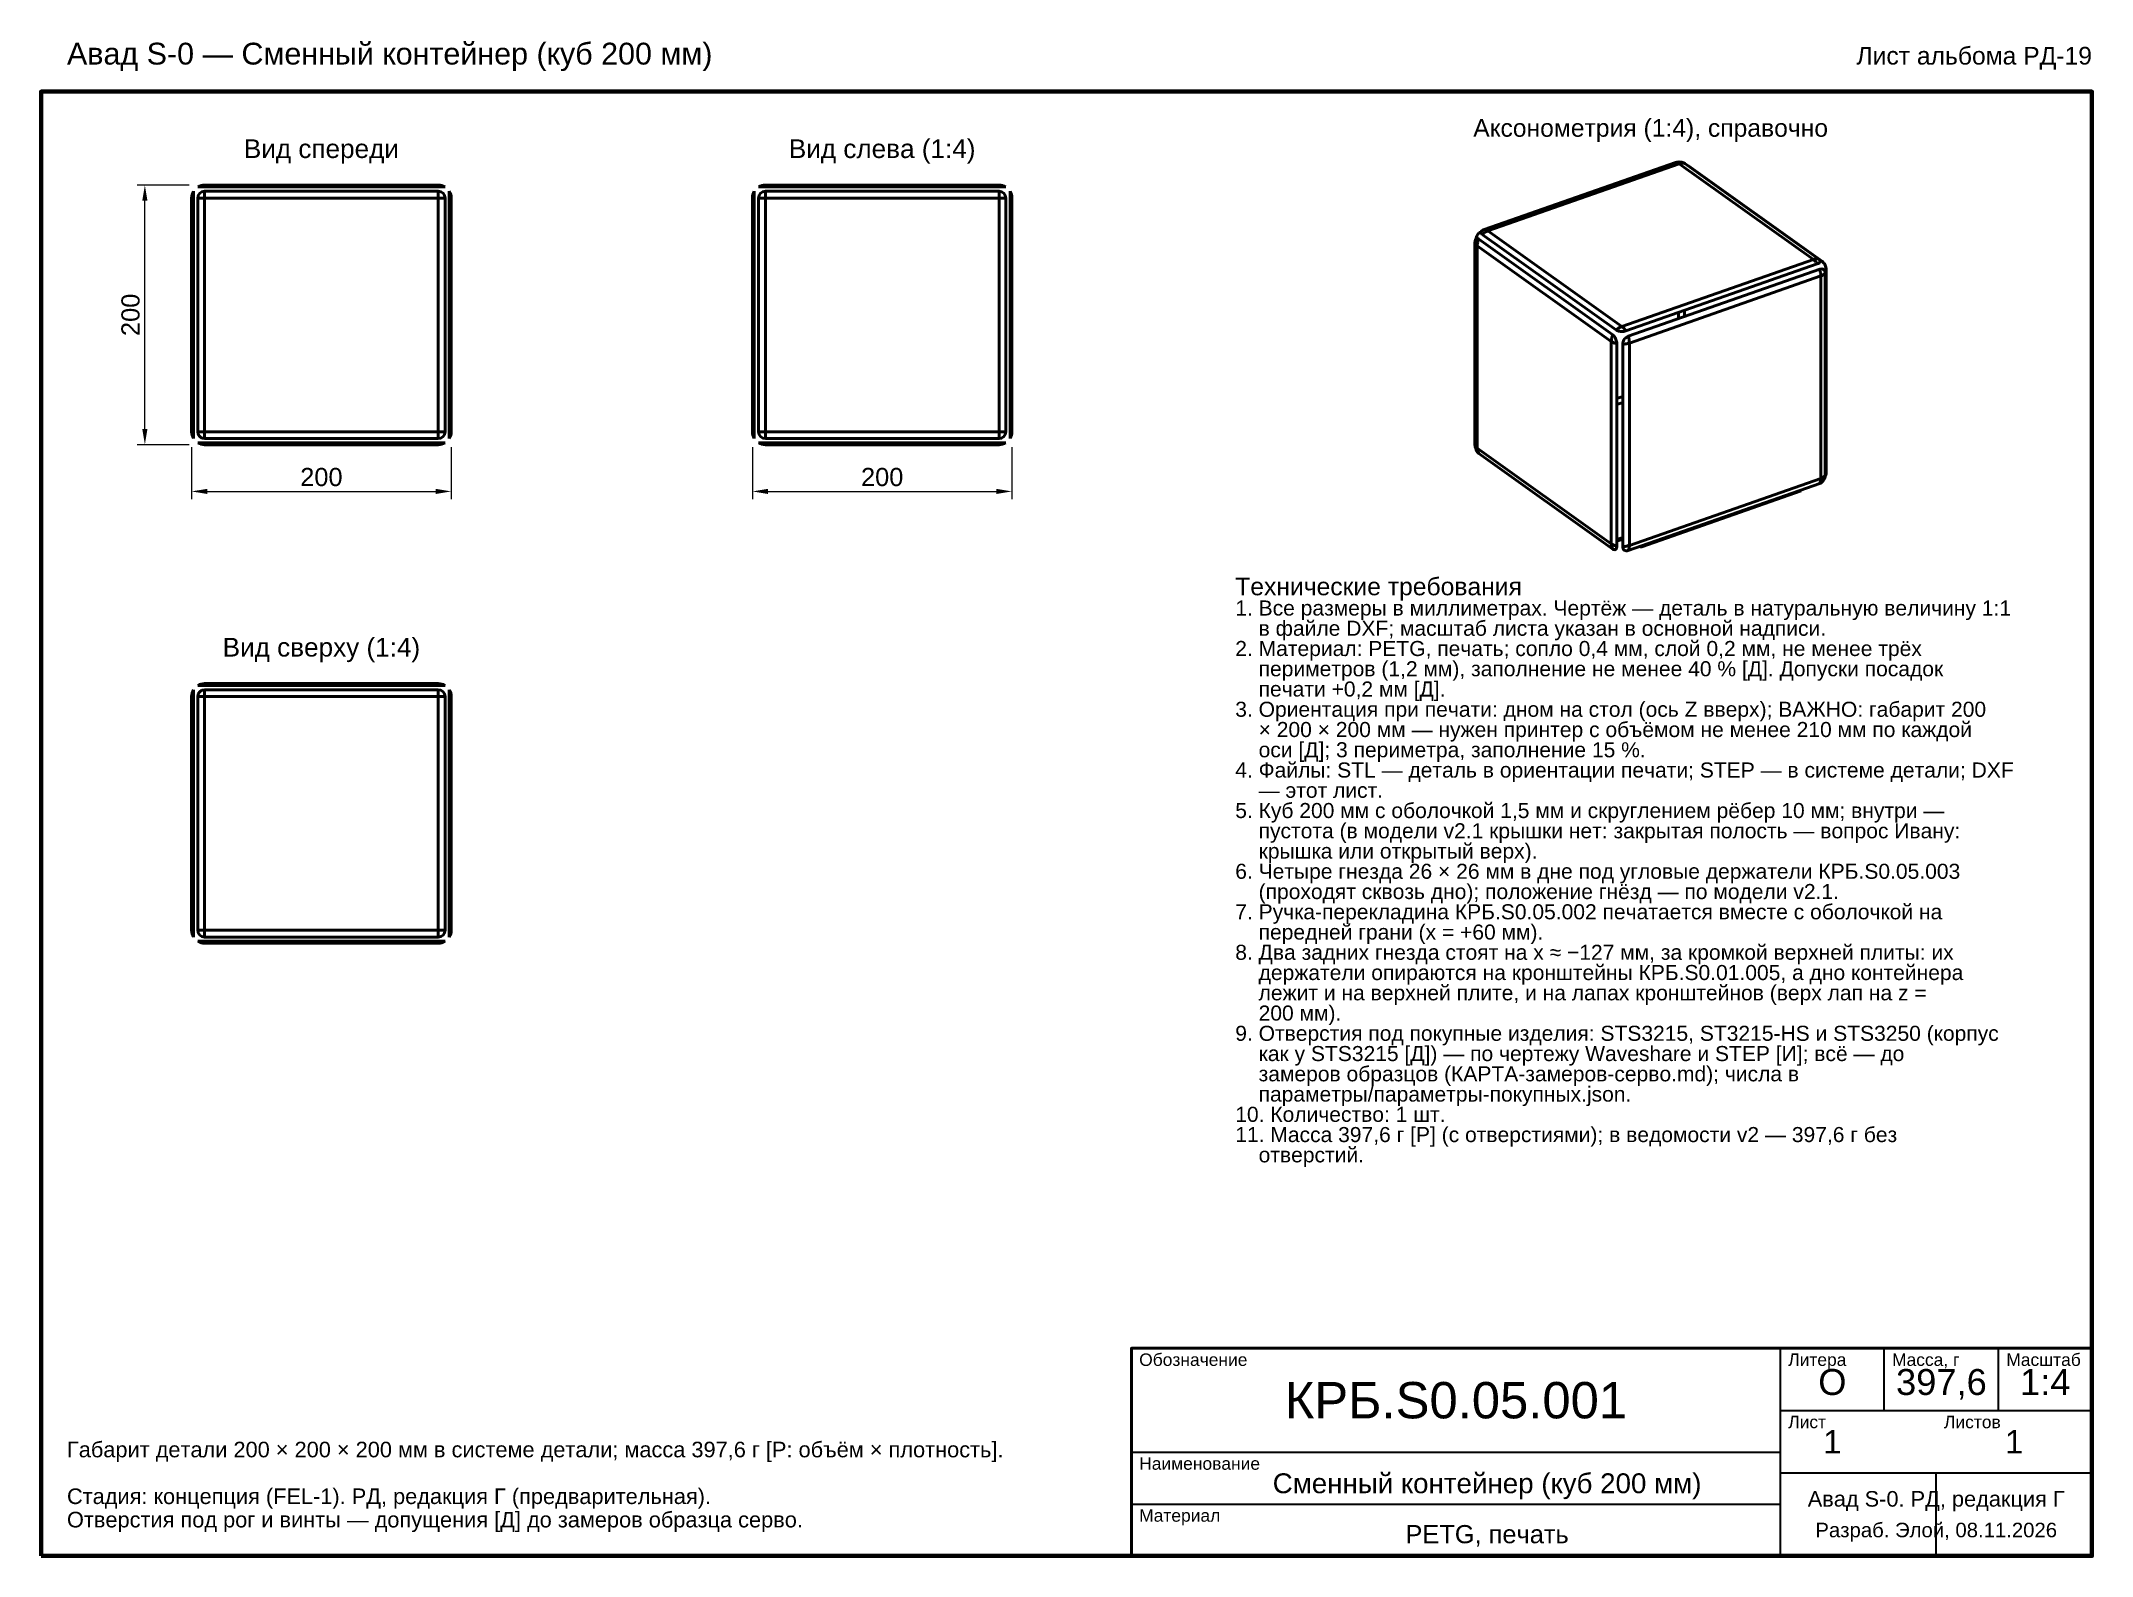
# Model space of a CAD drawing. Header units: millimetres. Extents: x 80 to 1660, y 20 to 1187.
import ezdxf
from ezdxf.enums import TextEntityAlignment as Align

# ---------------------------------------------------------------- set-up
doc = ezdxf.new("R2010")
doc.units = ezdxf.units.MM
doc.header["$LTSCALE"] = 4
for name, color, linetype, lineweight in [('КОНТУР', 7, 'Continuous', 50), ('РАЗМЕРЫ', 5, 'Continuous', 18), ('РАМКА', 7, 'Continuous', 70), ('ТАБЛИЦА', 7, 'Continuous', 35), ('ТЕКСТ', 7, 'Continuous', 25)]:
    doc.layers.add(name, color=color, linetype=linetype, lineweight=lineweight)
doc.styles.add('GOST', font='arial.ttf')
doc.dimstyles.new('GOST', dxfattribs={"dimtxt": 14, "dimasz": 12, "dimexe": 6, "dimexo": 2, "dimgap": 4, "dimtad": 1, "dimdec": 1, "dimtxsty": 'GOST', "dimcen": 2.5, "dimclrd": 5, "dimclre": 5, "dimclrt": 5, "dimazin": 3, "dimtfac": 1, "dimtmove": 0, "dimatfit": 3, "dimlwd": 18, "dimlwe": 18})

msp = doc.modelspace()

# ---------------------------------------------------------------- linework, layer by layer
at = {"layer": 'КОНТУР'}
for p, q in [((1191.63, 1041.65), (1339.08, 1093.27)), ((1194.65, 1040.79), (1342.1, 1092.42)), ((1342.1, 1092.42), (1445.35, 1018.69)), ((1346.42, 1092.63), (1449.66, 1018.9)), ((1349.06, 1090.76), (1452.31, 1017.03)), ((206, 1076), (386, 1076)), ((206, 1074.5), (386, 1074.5)), ((818, 1076), (638, 1076)), ((818, 1074.5), (638, 1074.5)), ((196, 886), (196, 1066)), ((197.5, 886), (197.5, 1066)), ((200.73, 886), (200.73, 1066)), ((206, 1071.27), (386, 1071.27)), ((206, 886), (206, 1066)), ((206, 1066), (386, 1066)), ((386, 886), (386, 1066)), ((391.27, 886), (391.27, 1066)), ((394.5, 886), (394.5, 1066)), ((396, 886), (396, 1066)), ((628, 886), (628, 1066)), ((629.5, 886), (629.5, 1066)), ((632.73, 886), (632.73, 1066)), ((818, 1071.27), (638, 1071.27)), ((818, 1066), (638, 1066)), ((638, 886), (638, 1066)), ((818, 886), (818, 1066)), ((823.27, 886), (823.27, 1066)), ((826.5, 886), (826.5, 1066)), ((828, 886), (828, 1066)), ((1184.67, 875.97), (1184.67, 1031.85)), ((1186.46, 873.38), (1186.46, 1029.27)), ((1186.46, 1029.27), (1289.71, 955.54)), ((1187.69, 1034.26), (1290.94, 960.53)), ((1190.34, 1037.98), (1293.58, 964.26)), ((1194.65, 1040.79), (1297.9, 967.07)), ((1297.9, 967.07), (1445.35, 1018.69)), ((1300.92, 963.61), (1448.37, 1015.24)), ((1302.77, 959.49), (1450.22, 1011.11)), ((1303.63, 954.31), (1451.08, 1005.94)), ((1451.08, 850.05), (1451.08, 1005.94)), ((1454.54, 852.18), (1454.54, 1008.06)), ((1455.33, 854.43), (1455.33, 1010.31)), ((1341.54, 973.06), (1341.54, 977.84)), ((1346.04, 974.64), (1346.04, 979.41)), ((1289.71, 799.66), (1289.71, 955.54)), ((1293.96, 797.93), (1293.96, 953.81)), ((1298.46, 797.53), (1298.46, 953.42)), ((1303.63, 798.43), (1303.63, 954.31)), ((1293.96, 911.64), (1298.46, 913.22)), ((1293.96, 906.87), (1298.46, 908.45)), ((206, 886), (386, 886)), ((818, 886), (638, 886)), ((221, 877.5), (200.73, 877.5)), ((206, 880.73), (386, 880.73)), ((221, 876), (206, 876)), ((221, 877.5), (371, 877.5)), ((221, 876), (371, 876)), ((391.27, 877.5), (371, 877.5)), ((386, 876), (371, 876)), ((653, 877.5), (632.73, 877.5)), ((818, 880.73), (638, 880.73)), ((653, 876), (638, 876)), ((803, 877.5), (653, 877.5)), ((803, 876), (653, 876)), ((823.27, 877.5), (803, 877.5)), ((818, 876), (803, 876)), ((1186.46, 873.38), (1289.71, 799.66)), ((1187.69, 869.25), (1290.94, 795.53)), ((1302.77, 794.48), (1450.22, 846.1)), ((1303.63, 798.43), (1451.08, 850.05)), ((1313.21, 797.31), (1436.08, 840.33)), ((1436.08, 840.33), (1435.3, 840.88)), ((1293.96, 802.94), (1298.46, 804.52)), ((1293.96, 801.64), (1298.46, 803.22)), ((1313.21, 797.31), (1312.43, 797.86)), ((196, 502), (196, 682)), ((197.5, 502), (197.5, 682)), ((200.73, 502), (200.73, 682)), ((206, 692), (386, 692)), ((206, 690.5), (386, 690.5)), ((206, 687.27), (386, 687.27)), ((206, 502), (206, 682)), ((206, 682), (386, 682)), ((386, 502), (386, 682)), ((391.27, 502), (391.27, 682)), ((394.5, 502), (394.5, 682)), ((396, 502), (396, 682)), ((206, 502), (386, 502)), ((206, 496.73), (386, 496.73)), ((206, 493.5), (386, 493.5)), ((206, 492), (386, 492))]:
    msp.add_line(p, q, dxfattribs=at)
for points in [[(1340.19, 1093.57), (1340.05, 1093.54), (1339.91, 1093.51), (1339.77, 1093.48), (1339.63, 1093.44), (1339.49, 1093.4), (1339.35, 1093.36), (1339.22, 1093.32), (1339.08, 1093.27)], [(1339.08, 1093.27), (1339.48, 1093.33), (1339.88, 1093.33), (1340.28, 1093.27), (1340.67, 1093.16), (1341.05, 1093.02), (1341.42, 1092.84), (1341.77, 1092.64), (1342.1, 1092.42)], [(1346.42, 1092.63), (1345.88, 1092.76), (1345.34, 1092.84), (1344.79, 1092.88), (1344.25, 1092.86), (1343.7, 1092.81), (1343.16, 1092.71), (1342.63, 1092.58), (1342.1, 1092.42)], [(1346.42, 1092.63), (1346.15, 1092.81), (1345.86, 1092.96), (1345.57, 1093.1), (1345.27, 1093.22), (1344.96, 1093.33), (1344.65, 1093.42), (1344.33, 1093.5), (1344.02, 1093.57)], [(1349.06, 1090.76), (1349.03, 1090.78), (1349, 1090.8), (1348.96, 1090.82), (1348.93, 1090.85), (1348.9, 1090.87), (1348.86, 1090.89), (1348.83, 1090.91), (1348.79, 1090.93)], [(206, 1074.5), (205.34, 1074.5), (204.68, 1074.5), (204.02, 1074.5), (203.37, 1074.5), (202.71, 1074.5), (202.05, 1074.5), (201.39, 1074.5), (200.73, 1074.5)], [(206, 1076), (206, 1075.81), (206, 1075.62), (206, 1075.44), (206, 1075.25), (206, 1075.06), (206, 1074.88), (206, 1074.69), (206, 1074.5)], [(386, 1076), (386, 1075.81), (386, 1075.62), (386, 1075.44), (386, 1075.25), (386, 1075.06), (386, 1074.88), (386, 1074.69), (386, 1074.5)], [(391.27, 1074.5), (390.61, 1074.5), (389.95, 1074.5), (389.29, 1074.5), (388.63, 1074.5), (387.98, 1074.5), (387.32, 1074.5), (386.66, 1074.5), (386, 1074.5)], [(632.73, 1074.5), (633.39, 1074.5), (634.05, 1074.5), (634.71, 1074.5), (635.37, 1074.5), (636.02, 1074.5), (636.68, 1074.5), (637.34, 1074.5), (638, 1074.5)], [(638, 1074.5), (637.34, 1074.5), (636.68, 1074.5), (636.02, 1074.5), (635.37, 1074.5), (634.71, 1074.5), (634.05, 1074.5), (633.39, 1074.5), (632.73, 1074.5)], [(638, 1074.5), (638, 1074.69), (638, 1074.88), (638, 1075.06), (638, 1075.25), (638, 1075.44), (638, 1075.62), (638, 1075.81), (638, 1076)], [(818, 1076), (818, 1075.81), (818, 1075.62), (818, 1075.44), (818, 1075.25), (818, 1075.06), (818, 1074.88), (818, 1074.69), (818, 1074.5)], [(823.27, 1074.5), (822.61, 1074.5), (821.95, 1074.5), (821.29, 1074.5), (820.63, 1074.5), (819.98, 1074.5), (819.32, 1074.5), (818.66, 1074.5), (818, 1074.5)], [(196, 1066), (196.19, 1066), (196.38, 1066), (196.56, 1066), (196.75, 1066), (196.94, 1066), (197.12, 1066), (197.31, 1066), (197.5, 1066)], [(197.5, 1071.27), (197.5, 1070.61), (197.5, 1069.95), (197.5, 1069.29), (197.5, 1068.63), (197.5, 1067.98), (197.5, 1067.32), (197.5, 1066.66), (197.5, 1066)], [(197.5, 1066), (197.5, 1066.66), (197.5, 1067.32), (197.5, 1067.98), (197.5, 1068.63), (197.5, 1069.29), (197.5, 1069.95), (197.5, 1070.61), (197.5, 1071.27)], [(200.73, 1066), (201.39, 1066), (202.05, 1066), (202.71, 1066), (203.37, 1066), (204.02, 1066), (204.68, 1066), (205.34, 1066), (206, 1066)], [(206, 1071.27), (206, 1070.61), (206, 1069.95), (206, 1069.29), (206, 1068.63), (206, 1067.98), (206, 1067.32), (206, 1066.66), (206, 1066)], [(386, 1071.27), (386, 1070.61), (386, 1069.95), (386, 1069.29), (386, 1068.63), (386, 1067.98), (386, 1067.32), (386, 1066.66), (386, 1066)], [(391.27, 1066), (390.61, 1066), (389.95, 1066), (389.29, 1066), (388.63, 1066), (387.98, 1066), (387.32, 1066), (386.66, 1066), (386, 1066)], [(394.5, 1071.27), (394.5, 1070.61), (394.5, 1069.95), (394.5, 1069.29), (394.5, 1068.63), (394.5, 1067.98), (394.5, 1067.32), (394.5, 1066.66), (394.5, 1066)], [(394.5, 1066), (394.5, 1066.66), (394.5, 1067.32), (394.5, 1067.98), (394.5, 1068.63), (394.5, 1069.29), (394.5, 1069.95), (394.5, 1070.61), (394.5, 1071.27)], [(396, 1066), (395.81, 1066), (395.62, 1066), (395.44, 1066), (395.25, 1066), (395.06, 1066), (394.88, 1066), (394.69, 1066), (394.5, 1066)], [(628, 1066), (628.19, 1066), (628.38, 1066), (628.56, 1066), (628.75, 1066), (628.94, 1066), (629.12, 1066), (629.31, 1066), (629.5, 1066)], [(629.5, 1071.27), (629.5, 1070.61), (629.5, 1069.95), (629.5, 1069.29), (629.5, 1068.63), (629.5, 1067.98), (629.5, 1067.32), (629.5, 1066.66), (629.5, 1066)], [(632.73, 1066), (633.39, 1066), (634.05, 1066), (634.71, 1066), (635.37, 1066), (636.02, 1066), (636.68, 1066), (637.34, 1066), (638, 1066)], [(638, 1066), (638, 1066.66), (638, 1067.32), (638, 1067.98), (638, 1068.63), (638, 1069.29), (638, 1069.95), (638, 1070.61), (638, 1071.27)], [(818, 1071.27), (818, 1070.61), (818, 1069.95), (818, 1069.29), (818, 1068.63), (818, 1067.98), (818, 1067.32), (818, 1066.66), (818, 1066)], [(818, 1066), (818.66, 1066), (819.32, 1066), (819.98, 1066), (820.63, 1066), (821.29, 1066), (821.95, 1066), (822.61, 1066), (823.27, 1066)], [(826.5, 1066), (826.5, 1066.66), (826.5, 1067.32), (826.5, 1067.98), (826.5, 1068.63), (826.5, 1069.29), (826.5, 1069.95), (826.5, 1070.61), (826.5, 1071.27)], [(826.5, 1066), (826.69, 1066), (826.88, 1066), (827.06, 1066), (827.25, 1066), (827.44, 1066), (827.62, 1066), (827.81, 1066), (828, 1066)], [(1184.67, 1031.85), (1184.7, 1032.5), (1184.81, 1033.13), (1185.02, 1033.73), (1185.37, 1034.27), (1185.89, 1034.64), (1186.52, 1034.74), (1187.14, 1034.58), (1187.69, 1034.26)], [(1184.67, 1031.85), (1184.75, 1031.46), (1184.88, 1031.07), (1185.07, 1030.71), (1185.29, 1030.38), (1185.55, 1030.07), (1185.83, 1029.78), (1186.14, 1029.51), (1186.46, 1029.27)], [(1189.52, 1040.08), (1188.79, 1039.71), (1188.12, 1039.25), (1187.51, 1038.7), (1186.97, 1038.1), (1186.5, 1037.43), (1186.1, 1036.72), (1185.79, 1035.97), (1185.58, 1035.18), (1185.47, 1034.38)], [(1187.69, 1034.26), (1187.42, 1033.67), (1187.18, 1033.07), (1186.97, 1032.45), (1186.8, 1031.83), (1186.66, 1031.2), (1186.55, 1030.56), (1186.49, 1029.91), (1186.46, 1029.27)], [(1190.34, 1037.98), (1189.86, 1038.41), (1189.5, 1038.95), (1189.39, 1039.58), (1189.57, 1040.19), (1189.97, 1040.7), (1190.47, 1041.1), (1191.04, 1041.41), (1191.63, 1041.65)], [(1194.65, 1040.79), (1194.05, 1040.56), (1193.46, 1040.28), (1192.89, 1039.97), (1192.34, 1039.63), (1191.81, 1039.26), (1191.3, 1038.86), (1190.81, 1038.43), (1190.34, 1037.98)], [(1194.65, 1040.79), (1194.32, 1041.02), (1193.97, 1041.22), (1193.6, 1041.4), (1193.23, 1041.54), (1192.84, 1041.65), (1192.44, 1041.7), (1192.03, 1041.71), (1191.63, 1041.65)], [(1449.66, 1018.9), (1449.13, 1019.04), (1448.59, 1019.12), (1448.04, 1019.15), (1447.49, 1019.14), (1446.94, 1019.09), (1446.4, 1018.99), (1445.87, 1018.86), (1445.35, 1018.69)], [(1448.37, 1015.24), (1448.06, 1015.72), (1447.73, 1016.2), (1447.39, 1016.66), (1447.02, 1017.11), (1446.64, 1017.54), (1446.23, 1017.95), (1445.8, 1018.34), (1445.35, 1018.69)], [(1448.37, 1015.24), (1448.96, 1015.48), (1449.53, 1015.79), (1450.03, 1016.19), (1450.43, 1016.7), (1450.61, 1017.31), (1450.5, 1017.94), (1450.14, 1018.48), (1449.66, 1018.9)], [(1454.54, 1008.06), (1454.47, 1008.85), (1454.24, 1009.61), (1453.84, 1010.3), (1453.27, 1010.85), (1452.56, 1011.2), (1451.78, 1011.35), (1450.99, 1011.31), (1450.22, 1011.11)], [(1453.92, 1015.18), (1453.76, 1015.44), (1453.58, 1015.69), (1453.4, 1015.94), (1453.21, 1016.18), (1453, 1016.42), (1452.78, 1016.64), (1452.55, 1016.84), (1452.31, 1017.03)], [(1455.26, 1011.36), (1455.18, 1011.86), (1455.07, 1012.36), (1454.93, 1012.85), (1454.78, 1013.33), (1454.6, 1013.81), (1454.4, 1014.28), (1454.17, 1014.73), (1453.92, 1015.18)], [(1455.33, 1010.31), (1455.33, 1010.44), (1455.32, 1010.58), (1455.32, 1010.71), (1455.31, 1010.84), (1455.3, 1010.97), (1455.29, 1011.1), (1455.27, 1011.23), (1455.26, 1011.36)], [(1451.08, 1005.94), (1451.07, 1006.59), (1451.02, 1007.25), (1450.95, 1007.91), (1450.85, 1008.56), (1450.72, 1009.2), (1450.58, 1009.85), (1450.41, 1010.48), (1450.22, 1011.11)], [(1454.54, 1008.06), (1454.18, 1007.69), (1453.79, 1007.36), (1453.38, 1007.05), (1452.95, 1006.78), (1452.5, 1006.54), (1452.03, 1006.31), (1451.56, 1006.12), (1451.08, 1005.94)], [(1297.9, 967.07), (1297.29, 966.83), (1296.71, 966.56), (1296.14, 966.25), (1295.58, 965.91), (1295.05, 965.53), (1294.54, 965.13), (1294.05, 964.71), (1293.58, 964.26)], [(1300.92, 963.61), (1300.11, 963.38), (1299.28, 963.23), (1298.44, 963.15), (1297.59, 963.14), (1296.75, 963.2), (1295.92, 963.33), (1295.1, 963.54), (1294.31, 963.84), (1293.58, 964.26)], [(1297.9, 967.07), (1298.35, 966.72), (1298.79, 966.33), (1299.19, 965.92), (1299.58, 965.49), (1299.94, 965.04), (1300.29, 964.58), (1300.61, 964.1), (1300.92, 963.61)], [(1290.94, 960.53), (1290.67, 959.94), (1290.43, 959.34), (1290.22, 958.73), (1290.04, 958.11), (1289.9, 957.47), (1289.79, 956.83), (1289.73, 956.19), (1289.71, 955.54)], [(1293.96, 953.81), (1293.39, 953.95), (1292.84, 954.1), (1292.29, 954.27), (1291.74, 954.47), (1291.21, 954.69), (1290.69, 954.94), (1290.19, 955.23), (1289.71, 955.54)], [(1290.94, 960.53), (1291.57, 959.98), (1292.11, 959.33), (1292.58, 958.63), (1292.97, 957.88), (1293.31, 957.11), (1293.57, 956.31), (1293.78, 955.49), (1293.91, 954.66), (1293.96, 953.81)], [(1302.77, 959.49), (1301.98, 959.13), (1301.24, 958.66), (1300.58, 958.09), (1299.99, 957.44), (1299.48, 956.72), (1299.06, 955.95), (1298.74, 955.14), (1298.53, 954.29), (1298.46, 953.42)], [(1303.63, 954.31), (1303.01, 954.11), (1302.37, 953.94), (1301.73, 953.79), (1301.08, 953.67), (1300.43, 953.57), (1299.77, 953.5), (1299.12, 953.45), (1298.46, 953.42)], [(1302.77, 959.49), (1302.96, 958.86), (1303.13, 958.22), (1303.28, 957.58), (1303.4, 956.93), (1303.5, 956.28), (1303.57, 955.63), (1303.62, 954.97), (1303.63, 954.31)], [(196, 886), (196.19, 886), (196.38, 886), (196.56, 886), (196.75, 886), (196.94, 886), (197.12, 886), (197.31, 886), (197.5, 886)], [(197.5, 886), (197.5, 885.34), (197.5, 884.68), (197.5, 884.02), (197.5, 883.37), (197.5, 882.71), (197.5, 882.05), (197.5, 881.39), (197.5, 880.73)], [(200.73, 886), (201.39, 886), (202.05, 886), (202.71, 886), (203.37, 886), (204.02, 886), (204.68, 886), (205.34, 886), (206, 886)], [(206, 880.73), (206, 881.39), (206, 882.05), (206, 882.71), (206, 883.37), (206, 884.02), (206, 884.68), (206, 885.34), (206, 886)], [(386, 880.73), (386, 881.39), (386, 882.05), (386, 882.71), (386, 883.37), (386, 884.02), (386, 884.68), (386, 885.34), (386, 886)], [(391.27, 886), (390.61, 886), (389.95, 886), (389.29, 886), (388.63, 886), (387.98, 886), (387.32, 886), (386.66, 886), (386, 886)], [(394.5, 886), (394.5, 885.34), (394.5, 884.68), (394.5, 884.02), (394.5, 883.37), (394.5, 882.71), (394.5, 882.05), (394.5, 881.39), (394.5, 880.73)], [(396, 886), (395.81, 886), (395.62, 886), (395.44, 886), (395.25, 886), (395.06, 886), (394.88, 886), (394.69, 886), (394.5, 886)], [(629.5, 886), (629.31, 886), (629.12, 886), (628.94, 886), (628.75, 886), (628.56, 886), (628.38, 886), (628.19, 886), (628, 886)], [(629.5, 880.73), (629.5, 881.39), (629.5, 882.05), (629.5, 882.71), (629.5, 883.37), (629.5, 884.02), (629.5, 884.68), (629.5, 885.34), (629.5, 886)], [(629.5, 886), (629.5, 885.34), (629.5, 884.68), (629.5, 884.02), (629.5, 883.37), (629.5, 882.71), (629.5, 882.05), (629.5, 881.39), (629.5, 880.73)], [(638, 886), (637.34, 886), (636.68, 886), (636.02, 886), (635.37, 886), (634.71, 886), (634.05, 886), (633.39, 886), (632.73, 886)], [(638, 880.73), (638, 881.39), (638, 882.05), (638, 882.71), (638, 883.37), (638, 884.02), (638, 884.68), (638, 885.34), (638, 886)], [(818, 886), (818.66, 886), (819.32, 886), (819.98, 886), (820.63, 886), (821.29, 886), (821.95, 886), (822.61, 886), (823.27, 886)], [(818, 880.73), (818, 881.39), (818, 882.05), (818, 882.71), (818, 883.37), (818, 884.02), (818, 884.68), (818, 885.34), (818, 886)], [(826.5, 880.73), (826.5, 881.39), (826.5, 882.05), (826.5, 882.71), (826.5, 883.37), (826.5, 884.02), (826.5, 884.68), (826.5, 885.34), (826.5, 886)], [(826.5, 886), (826.5, 885.34), (826.5, 884.68), (826.5, 884.02), (826.5, 883.37), (826.5, 882.71), (826.5, 882.05), (826.5, 881.39), (826.5, 880.73)], [(826.5, 886), (826.69, 886), (826.88, 886), (827.06, 886), (827.25, 886), (827.44, 886), (827.62, 886), (827.81, 886), (828, 886)], [(221, 877.5), (221, 877.31), (221, 877.12), (221, 876.94), (221, 876.75), (221, 876.56), (221, 876.38), (221, 876.19), (221, 876)], [(371, 877.5), (371, 877.31), (371, 877.12), (371, 876.94), (371, 876.75), (371, 876.56), (371, 876.38), (371, 876.19), (371, 876)], [(653, 876), (653, 876.19), (653, 876.38), (653, 876.56), (653, 876.75), (653, 876.94), (653, 877.12), (653, 877.31), (653, 877.5)], [(803, 876), (803, 876.19), (803, 876.38), (803, 876.56), (803, 876.75), (803, 876.94), (803, 877.12), (803, 877.31), (803, 877.5)], [(1184.74, 874.92), (1184.73, 875.05), (1184.71, 875.18), (1184.7, 875.31), (1184.69, 875.44), (1184.68, 875.57), (1184.68, 875.71), (1184.67, 875.84), (1184.67, 875.97)], [(1184.67, 875.97), (1184.75, 875.57), (1184.88, 875.19), (1185.07, 874.83), (1185.29, 874.49), (1185.55, 874.18), (1185.83, 873.89), (1186.14, 873.63), (1186.46, 873.38)], [(1187.69, 869.25), (1187.45, 869.44), (1187.22, 869.65), (1187, 869.87), (1186.79, 870.1), (1186.6, 870.34), (1186.42, 870.59), (1186.24, 870.84), (1186.08, 871.11)], [(1187.69, 869.25), (1187.39, 869.71), (1187.13, 870.19), (1186.92, 870.69), (1186.75, 871.21), (1186.62, 871.75), (1186.53, 872.29), (1186.48, 872.83), (1186.46, 873.38)], [(1455.33, 854.43), (1455.32, 854.09), (1455.29, 853.75), (1455.24, 853.41), (1455.17, 853.08), (1455.07, 852.76), (1454.93, 852.45), (1454.75, 852.16), (1454.53, 851.91)], [(1450.22, 846.1), (1451.02, 846.46), (1451.75, 846.94), (1452.42, 847.51), (1453.01, 848.16), (1453.51, 848.87), (1453.93, 849.64), (1454.25, 850.45), (1454.46, 851.3), (1454.54, 852.18)], [(1450.22, 846.1), (1450.45, 846.56), (1450.64, 847.03), (1450.79, 847.52), (1450.9, 848.02), (1450.98, 848.52), (1451.04, 849.03), (1451.07, 849.54), (1451.08, 850.05)], [(1451.08, 850.05), (1451.56, 850.23), (1452.03, 850.43), (1452.5, 850.65), (1452.95, 850.9), (1453.38, 851.17), (1453.79, 851.47), (1454.18, 851.81), (1454.54, 852.18)], [(1290.94, 795.53), (1290.63, 795.98), (1290.37, 796.47), (1290.16, 796.97), (1289.99, 797.49), (1289.86, 798.02), (1289.78, 798.56), (1289.72, 799.11), (1289.71, 799.66)], [(1293.96, 797.93), (1293.39, 798.06), (1292.84, 798.21), (1292.29, 798.39), (1291.74, 798.58), (1291.21, 798.81), (1290.69, 799.06), (1290.19, 799.34), (1289.71, 799.66)], [(1293.96, 797.93), (1293.92, 797.29), (1293.82, 796.66), (1293.61, 796.05), (1293.26, 795.51), (1292.74, 795.14), (1292.11, 795.05), (1291.49, 795.21), (1290.94, 795.53)], [(1303.63, 798.43), (1303.01, 798.23), (1302.37, 798.05), (1301.73, 797.91), (1301.08, 797.79), (1300.43, 797.69), (1299.77, 797.61), (1299.12, 797.56), (1298.46, 797.53)], [(1298.46, 797.53), (1298.53, 796.74), (1298.75, 795.98), (1299.15, 795.3), (1299.72, 794.75), (1300.43, 794.39), (1301.21, 794.24), (1302, 794.29), (1302.77, 794.48)], [(1302.77, 794.48), (1303.01, 794.94), (1303.19, 795.41), (1303.34, 795.9), (1303.45, 796.4), (1303.54, 796.9), (1303.59, 797.41), (1303.62, 797.92), (1303.63, 798.43)], [(1313.21, 797.31), (1312.98, 797.27), (1312.75, 797.25), (1312.52, 797.25), (1312.29, 797.27), (1312.06, 797.3), (1311.83, 797.36), (1311.61, 797.42), (1311.39, 797.5)], [(196, 682), (196.19, 682), (196.38, 682), (196.56, 682), (196.75, 682), (196.94, 682), (197.12, 682), (197.31, 682), (197.5, 682)], [(197.5, 687.27), (197.5, 686.61), (197.5, 685.95), (197.5, 685.29), (197.5, 684.63), (197.5, 683.98), (197.5, 683.32), (197.5, 682.66), (197.5, 682)], [(197.5, 682), (197.5, 682.66), (197.5, 683.32), (197.5, 683.98), (197.5, 684.63), (197.5, 685.29), (197.5, 685.95), (197.5, 686.61), (197.5, 687.27)], [(206, 690.5), (205.34, 690.5), (204.68, 690.5), (204.02, 690.5), (203.37, 690.5), (202.71, 690.5), (202.05, 690.5), (201.39, 690.5), (200.73, 690.5)], [(200.73, 682), (201.39, 682), (202.05, 682), (202.71, 682), (203.37, 682), (204.02, 682), (204.68, 682), (205.34, 682), (206, 682)], [(206, 692), (206, 691.81), (206, 691.62), (206, 691.44), (206, 691.25), (206, 691.06), (206, 690.88), (206, 690.69), (206, 690.5)], [(206, 687.27), (206, 686.61), (206, 685.95), (206, 685.29), (206, 684.63), (206, 683.98), (206, 683.32), (206, 682.66), (206, 682)], [(386, 692), (386, 691.81), (386, 691.62), (386, 691.44), (386, 691.25), (386, 691.06), (386, 690.88), (386, 690.69), (386, 690.5)], [(391.27, 690.5), (390.61, 690.5), (389.95, 690.5), (389.29, 690.5), (388.63, 690.5), (387.98, 690.5), (387.32, 690.5), (386.66, 690.5), (386, 690.5)], [(386, 687.27), (386, 686.61), (386, 685.95), (386, 685.29), (386, 684.63), (386, 683.98), (386, 683.32), (386, 682.66), (386, 682)], [(391.27, 682), (390.61, 682), (389.95, 682), (389.29, 682), (388.63, 682), (387.98, 682), (387.32, 682), (386.66, 682), (386, 682)], [(394.5, 687.27), (394.5, 686.61), (394.5, 685.95), (394.5, 685.29), (394.5, 684.63), (394.5, 683.98), (394.5, 683.32), (394.5, 682.66), (394.5, 682)], [(394.5, 682), (394.5, 682.66), (394.5, 683.32), (394.5, 683.98), (394.5, 684.63), (394.5, 685.29), (394.5, 685.95), (394.5, 686.61), (394.5, 687.27)], [(396, 682), (395.81, 682), (395.62, 682), (395.44, 682), (395.25, 682), (395.06, 682), (394.88, 682), (394.69, 682), (394.5, 682)], [(197.5, 502), (197.31, 502), (197.12, 502), (196.94, 502), (196.75, 502), (196.56, 502), (196.38, 502), (196.19, 502), (196, 502)], [(197.5, 502), (197.5, 501.34), (197.5, 500.68), (197.5, 500.02), (197.5, 499.37), (197.5, 498.71), (197.5, 498.05), (197.5, 497.39), (197.5, 496.73)], [(197.5, 496.73), (197.5, 497.39), (197.5, 498.05), (197.5, 498.71), (197.5, 499.37), (197.5, 500.02), (197.5, 500.68), (197.5, 501.34), (197.5, 502)], [(206, 502), (205.34, 502), (204.68, 502), (204.02, 502), (203.37, 502), (202.71, 502), (202.05, 502), (201.39, 502), (200.73, 502)], [(200.73, 493.5), (201.39, 493.5), (202.05, 493.5), (202.71, 493.5), (203.37, 493.5), (204.02, 493.5), (204.68, 493.5), (205.34, 493.5), (206, 493.5)], [(206, 502), (206, 501.34), (206, 500.68), (206, 500.02), (206, 499.37), (206, 498.71), (206, 498.05), (206, 497.39), (206, 496.73)], [(206, 493.5), (206, 493.31), (206, 493.12), (206, 492.94), (206, 492.75), (206, 492.56), (206, 492.38), (206, 492.19), (206, 492)], [(386, 502), (386, 501.34), (386, 500.68), (386, 500.02), (386, 499.37), (386, 498.71), (386, 498.05), (386, 497.39), (386, 496.73)], [(386, 502), (386.66, 502), (387.32, 502), (387.98, 502), (388.63, 502), (389.29, 502), (389.95, 502), (390.61, 502), (391.27, 502)], [(391.27, 493.5), (390.61, 493.5), (389.95, 493.5), (389.29, 493.5), (388.63, 493.5), (387.98, 493.5), (387.32, 493.5), (386.66, 493.5), (386, 493.5)], [(386, 493.5), (386.66, 493.5), (387.32, 493.5), (387.98, 493.5), (388.63, 493.5), (389.29, 493.5), (389.95, 493.5), (390.61, 493.5), (391.27, 493.5)], [(386, 493.5), (386, 493.31), (386, 493.12), (386, 492.94), (386, 492.75), (386, 492.56), (386, 492.38), (386, 492.19), (386, 492)], [(394.5, 496.73), (394.5, 497.39), (394.5, 498.05), (394.5, 498.71), (394.5, 499.37), (394.5, 500.02), (394.5, 500.68), (394.5, 501.34), (394.5, 502)], [(394.5, 502), (394.5, 501.34), (394.5, 500.68), (394.5, 500.02), (394.5, 499.37), (394.5, 498.71), (394.5, 498.05), (394.5, 497.39), (394.5, 496.73)], [(394.5, 502), (394.69, 502), (394.88, 502), (395.06, 502), (395.25, 502), (395.44, 502), (395.62, 502), (395.81, 502), (396, 502)]]:
    msp.add_lwpolyline(points, dxfattribs=at)
for centre, radius, start, end in [((1342.1, 1083.76), 10, 78.96052, 101.03948), ((206, 1066), 10, 90, 121.78833), ((206, 1066), 10, 90, 121.78833), ((386, 1066), 10, 58.21167, 90), ((386, 1066), 10, 58.21167, 90), ((638, 1066), 10, 90, 121.78833), ((818, 1066), 10, 58.21167, 90), ((818, 1066), 10, 58.21167, 90), ((818, 1066), 10, 58.21167, 90), ((206, 1066), 10, 148.21167, 180), ((206, 1066), 10, 148.21167, 180), ((206, 1066), 5.27, 90, 180), ((386, 1066), 5.27, 0, 90), ((386, 1066), 5.27, 0, 90), ((386, 1066), 10, 0, 31.78833), ((638, 1066), 10, 148.21167, 180), ((638, 1066), 5.27, 90, 180), ((638, 1066), 5.27, 90, 180), ((818, 1066), 5.27, 0, 90), ((818, 1066), 5.27, 0, 90), ((818, 1066), 10, 0, 31.78833), ((1445.35, 1010.03), 10, 7.63725, 30.95344), ((206, 886), 10, 180, 211.78833), ((206, 886), 10, 180, 211.78833), ((206, 886), 5.27, 180, 270), ((206, 886), 5.27, 180, 270), ((386, 886), 5.27, 270, 0), ((386, 886), 10, 328.21167, 360), ((386, 886), 10, 328.21167, 360), ((386, 886), 10, 328.21167, 360), ((638, 886), 10, 180, 211.78833), ((638, 886), 10, 180, 211.78833), ((638, 886), 10, 180, 211.78833), ((638, 886), 5.27, 180, 270), ((638, 886), 5.27, 180, 270), ((818, 886), 5.27, 270, 0), ((818, 886), 10, 328.21167, 360), ((206, 886), 10, 238.21167, 270), ((386, 886), 10, 270, 301.78833), ((638, 886), 10, 238.21167, 270), ((818, 886), 10, 270, 301.78833), ((1194.65, 876.25), 10, 187.63725, 210.95344), ((206, 682), 10, 148.21167, 180), ((206, 682), 10, 148.21167, 180), ((206, 682), 10, 90, 121.78833), ((206, 682), 10, 90, 121.78833), ((206, 682), 5.27, 90, 180), ((386, 682), 10, 58.21167, 90), ((386, 682), 10, 58.21167, 90), ((386, 682), 5.27, 0, 90), ((386, 682), 10, 0, 31.78833), ((206, 502), 10, 180, 211.78833), ((206, 502), 10, 180, 211.78833), ((206, 502), 5.27, 180, 270), ((206, 502), 10, 238.21167, 270), ((206, 502), 10, 238.21167, 270), ((386, 502), 5.27, 270, 0), ((386, 502), 10, 270, 301.78833), ((386, 502), 10, 270, 301.78833), ((386, 502), 10, 328.21167, 0), ((386, 502), 10, 328.21167, 0)]:
    msp.add_arc(centre, radius, start, end, dxfattribs=at)
at = {"layer": 'РАМКА', "lineweight": 70}
msp.add_lwpolyline([(80, 20), (1660, 20), (1660, 1148), (80, 1148), (80, 20)], dxfattribs=at)
at = {"layer": 'ТАБЛИЦА'}
for p, q in [((1420, 20), (1420, 180)), ((1500, 132), (1500, 180)), ((1588, 132), (1588, 180)), ((1420, 132), (1660, 132)), ((920, 100), (1420, 100)), ((1420, 84), (1660, 84)), ((1540, 20), (1540, 84)), ((920, 60), (1420, 60))]:
    msp.add_line(p, q, dxfattribs=at)
at = {"layer": 'ТАБЛИЦА', "lineweight": 50}
msp.add_lwpolyline([(920, 20), (1660, 20), (1660, 180), (920, 180), (920, 20)], dxfattribs=at)

# ---------------------------------------------------------------- texts
at = {"layer": 'ТЕКСТ', "style": 'GOST'}
for s, height, p in [('Авад S-0 — Сменный контейнер (куб 200 мм)', 16.8, (100, 1168.8)), ('Технические требования', 13.6, (1000, 760)), ('1. Все размеры в миллиметрах. Чертёж — деталь в натуральную величину 1:1', 11.6, (1000, 744.4)), ('    в файле DXF; масштаб листа указан в основной надписи.', 11.6, (1000, 728.8)), ('2. Материал: PETG, печать; сопло 0,4 мм, слой 0,2 мм, не менее трёх', 11.6, (1000, 713.2)), ('    периметров (1,2 мм), заполнение не менее 40 % [Д]. Допуски посадок', 11.6, (1000, 697.6)), ('    печати +0,2 мм [Д].', 11.6, (1000, 682)), ('3. Ориентация при печати: дном на стол (ось Z вверх); ВАЖНО: габарит 200', 11.6, (1000, 666.4)), ('    × 200 × 200 мм — нужен принтер с объёмом не менее 210 мм по каждой', 11.6, (1000, 650.8)), ('4. Файлы: STL — деталь в ориентации печати; STEP — в системе детали; DXF', 11.6, (1000, 619.6)), ('    оси [Д]; 3 периметра, заполнение 15 %.', 11.6, (1000, 635.2)), ('5. Куб 200 мм с оболочкой 1,5 мм и скруглением рёбер 10 мм; внутри —', 11.6, (1000, 588.4)), ('    — этот лист.', 11.6, (1000, 604)), ('    пустота (в модели v2.1 крышки нет: закрытая полость — вопрос Ивану:', 11.6, (1000, 572.8)), ('    крышка или открытый верх).', 11.6, (1000, 557.2)), ('6. Четыре гнезда 26 × 26 мм в дне под угловые держатели КРБ.S0.05.003', 11.6, (1000, 541.6)), ('    (проходят сквозь дно); положение гнёзд — по модели v2.1.', 11.6, (1000, 526)), ('7. Ручка-перекладина КРБ.S0.05.002 печатается вместе с оболочкой на', 11.6, (1000, 510.4)), ('    передней грани (x = +60 мм).', 11.6, (1000, 494.8)), ('8. Два задних гнезда стоят на x ≈ −127 мм, за кромкой верхней плиты: их', 11.6, (1000, 479.2)), ('    держатели опираются на кронштейны КРБ.S0.01.005, а дно контейнера', 11.6, (1000, 463.6)), ('    лежит и на верхней плите, и на лапах кронштейнов (верх лап на z =', 11.6, (1000, 448)), ('    200 мм).', 11.6, (1000, 432.4)), ('9. Отверстия под покупные изделия: STS3215, ST3215-HS и STS3250 (корпус', 11.6, (1000, 416.8)), ('    как у STS3215 [Д]) — по чертежу Waveshare и STEP [И]; всё — до', 11.6, (1000, 401.2)), ('    замеров образцов (КАРТА-замеров-серво.md); числа в', 11.6, (1000, 385.6)), ('    параметры/параметры-покупных.json.', 11.6, (1000, 370)), ('10. Количество: 1 шт.', 11.6, (1000, 354.4)), ('11. Масса 397,6 г [Р] (с отверстиями); в ведомости v2 — 397,6 г без', 11.6, (1000, 338.8)), ('    отверстий.', 11.6, (1000, 323.2)), ('Обозначение', 9.6, (926, 166.4)), ('Литера', 9.6, (1426, 166.4)), ('Масса, г', 9.6, (1506, 166.4)), ('Масштаб', 9.6, (1594, 166.4)), ('Лист', 9.6, (1426, 118.4)), ('Листов', 9.6, (1546, 118.4)), ('Габарит детали 200 × 200 × 200 мм в системе детали; масса 397,6 г [Р: объём × плотность].', 12, (100, 96)), ('Наименование', 9.6, (926, 86.4)), ('Стадия: концепция (FEL-1). РД, редакция Г (предварительная).', 12, (100, 60)), ('Отверстия под рог и винты — допущения [Д] до замеров образца серво.', 12, (100, 42)), ('Материал', 9.6, (926, 46.4))]:
    msp.add_text(s, height=height, dxfattribs=at).set_placement(p)
msp.add_text('Лист альбома РД-19', height=13.6, dxfattribs=at).set_placement((1660, 1168.8), align=Align.RIGHT)
for s, height, p in [('Аксонометрия (1:4), справочно', 13.6, (1320, 1120)), ('Вид спереди', 14.4, (296, 1104)), ('Вид слева (1:4)', 14.4, (728, 1104)), ('Вид сверху (1:4)', 14.4, (296, 720)), ('О', 20, (1460, 154)), ('397,6', 20, (1544, 154)), ('1:4', 20, (1624, 154)), ('КРБ.S0.05.001', 28, (1170, 140)), ('1', 18, (1460, 108)), ('1', 18, (1600, 108)), ('Сменный контейнер (куб 200 мм)', 15.2941, (1194, 76)), ('Авад S-0. РД, редакция Г', 12, (1540, 64)), ('PETG, печать', 14, (1194, 36.8)), ('Разраб. Элой, 08.11.2026', 11.2, (1540, 40))]:
    msp.add_text(s, height=height, dxfattribs=at).set_placement(p, align=Align.MIDDLE_CENTER)

# ---------------------------------------------------------------- dimensions: what is measured, and where the dimension line sits
at = {"layer": 'РАЗМЕРЫ'}
msp.add_linear_dim(base=(160, 876), p1=(196, 876), p2=(196, 1076), angle=90, dimstyle='GOST', dxfattribs=at).render()
for base, p1, p2 in [((196, 840), (196, 876), (396, 876)), ((628, 840), (628, 876), (828, 876))]:
    msp.add_linear_dim(base=base, p1=p1, p2=p2, dimstyle='GOST', dxfattribs=at).render()

doc.saveas('drawing.dxf')
